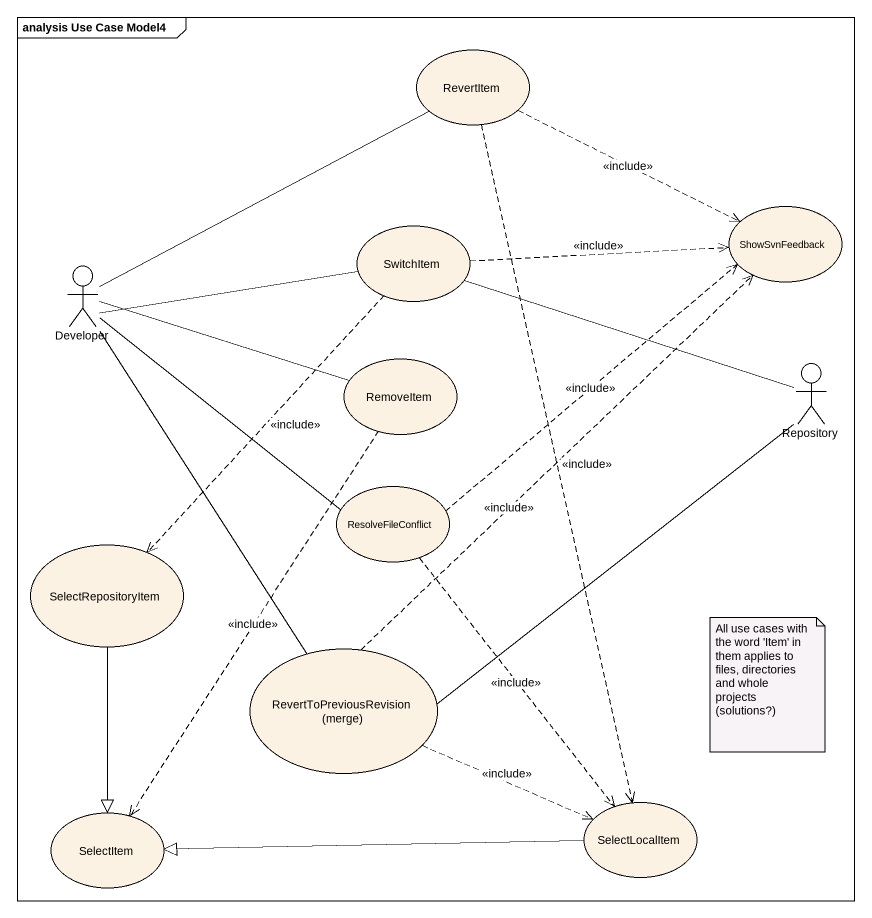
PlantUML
@startuml
mainframe analysis Use Case Model4
usecase RevertItem
usecase SwitchItem
usecase ShowSvnFeedback
actor Developer
usecase RemoveItem
actor Repository
usecase ResolveFileConflict
usecase SelectRepositoryItem
usecase "RevertToPreviousRevision (merge)" as RevertToPreviousRevision
usecase SelectItem
usecase SelectLocalItem
RevertItem .right.> ShowSvnFeedback : <<include>>
RevertItem ..> SelectLocalItem : <<include>>
SwitchItem .right.> ShowSvnFeedback : <<include>>
SwitchItem -right- Repository
SwitchItem ..> SelectRepositoryItem : <<include>>
Developer -right- RevertItem
Developer -right- SwitchItem
Developer -right- RemoveItem
Developer -- ResolveFileConflict
Developer -- RevertToPreviousRevision
RemoveItem ..> SelectItem : <<include>>
ResolveFileConflict .up.> ShowSvnFeedback : <<include>>
ResolveFileConflict ..> SelectLocalItem : <<include>>
SelectRepositoryItem --|> SelectItem
RevertToPreviousRevision .up.> ShowSvnFeedback : <<include>>
RevertToPreviousRevision -up- Repository
RevertToPreviousRevision .right.> SelectLocalItem : <<include>>
SelectLocalItem -left-|> SelectItem
note as N1
  All use cases with the word 'Item' in them applies to files, directories and whole projects (solutions?)
end note
@enduml
